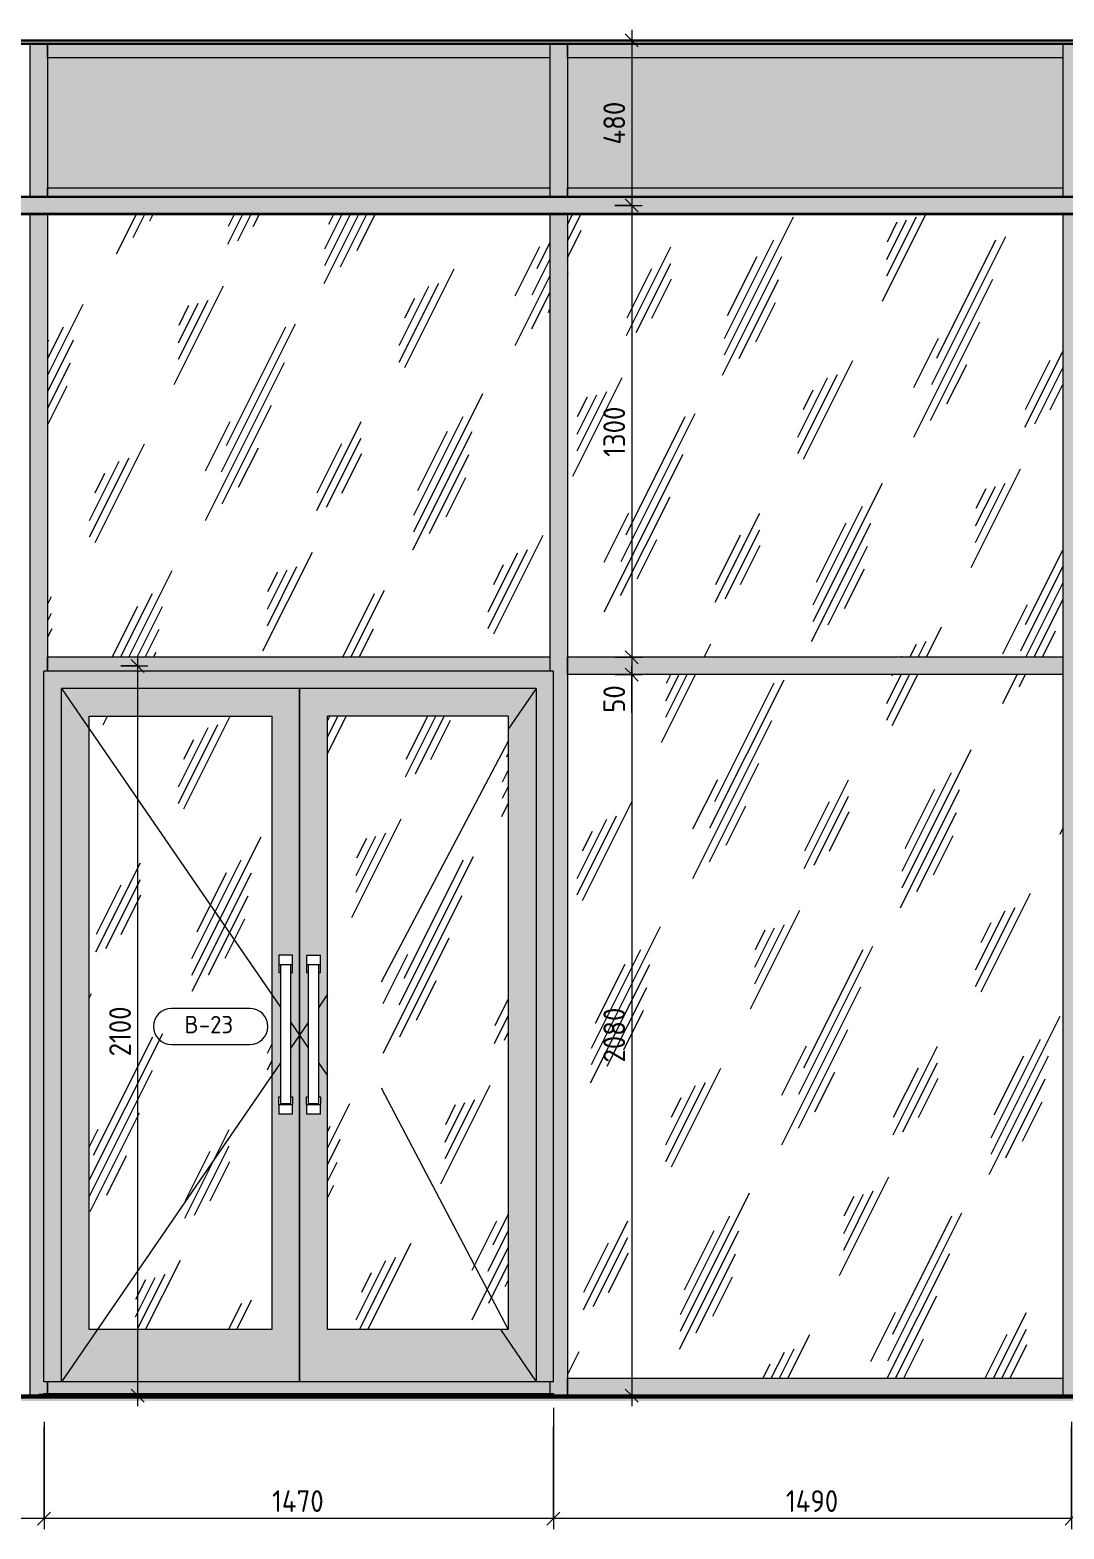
# Model space of a CAD drawing. Header units: millimetres. Extents: x 95863 to 181387, y -1987 to 13800.
# Drawn here: x 137369 to 140343, y 3816 to 8130 of the extents above; entities that cross this region are included whole.
import ezdxf

# ---------------------------------------------------------------- set-up
doc = ezdxf.new("R2010")
doc.units = ezdxf.units.MM
for name, color, linetype, lineweight in [('A-ANNO-DIMS', 7, 'Continuous', 9), ('A-ANNO-DIMS-25', 7, 'Continuous', 9), ('A-DETL', 7, 'Continuous', 9), ('A-DOOR', 7, 'Continuous', 9), ('A-DOOR-IDEN', 7, 'Continuous', 9), ('A-FLOR', 7, 'Continuous', 9), ('A-GLAZ-CURT', 7, 'Continuous', 9), ('A-GLAZ-CWMG', 7, 'Continuous', 9), ('I-WALL', 7, 'Continuous', 9), ('Ограждение', 7, 'Continuous', 9), ('Поручни', 7, 'Continuous', 9)]:
    doc.layers.add(name, color=color, linetype=linetype, lineweight=lineweight)
for name, color, linetype, lineweight, true_color in [('A-CLNG-1', 7, 'Continuous', 9, 0x787878), ('A-CLNG-FNSH-1', 7, 'Continuous', 30, 0x3c3c3c), ('A-DOOR-GLAZ', 7, 'Continuous', 9, 0x8080ff), ('A-FLOR-1', 7, 'Continuous', 9, 0x787878), ('A-FLOR-FNSH-1', 7, 'Continuous', 30, 0x3c3c3c)]:
    doc.layers.add(name, color=color, linetype=linetype, lineweight=lineweight, true_color=true_color)
doc.styles.add('GOST Common', font='GOST_Common.ttf', dxfattribs={"height": 50})
doc.styles.add('ISOCPEUR_1', font='isocpeur.ttf', dxfattribs={"width": 0.9, "height": 62.5})
doc.dimstyles.new('ISO-2_5_0_9К_БОЛЬШОЙ_1', dxfattribs={"dimscale": 304.8, "dimtxt": 62.248823, "dimasz": 0.123031, "dimexe": 0.098425, "dimexo": 0.246063, "dimgap": 0, "dimtad": 1, "dimdec": 0, "dimrnd": 10, "dimzin": 0, "dimdsep": 46, "dimtxsty": 'ISOCPEUR_1', "dimblk1": 'OBLIQUE', "dimblk2": 'OBLIQUE', "dimsah": 1, "dimcen": 0.09, "dimdle": 0.098425, "dimazin": 0, "dimtfac": 1, "dimtdec": 4, "dimtix": 1, "dimtmove": 0, "dimatfit": 3, "dimfxl": 1, "dimtvp": 1, "dimtolj": 1, "dimtzin": 0, "dimarcsym": 2})
doc.dimstyles.new('ISO-2_5_0_9К_БОЛЬШОЙ_2', dxfattribs={"dimscale": 304.8, "dimtxt": 62.248823, "dimasz": 0.123031, "dimexe": 0.098425, "dimexo": 0.246063, "dimgap": 0, "dimtad": 1, "dimdec": 0, "dimrnd": 10, "dimzin": 0, "dimdsep": 46, "dimtxsty": 'ISOCPEUR_1', "dimblk1": 'OBLIQUE', "dimblk2": 'OBLIQUE', "dimsah": 1, "dimcen": 0.09, "dimdle": 0.098425, "dimazin": 0, "dimtfac": 1, "dimtdec": 4, "dimtix": 1, "dimtmove": 1, "dimatfit": 3, "dimfxl": 1, "dimtvp": 1, "dimtolj": 1, "dimtzin": 0, "dimarcsym": 2})
pattern_1 = [(63.435, (63.5, 31.75), (-255.5833, 766.7475), [317.5, -190.5, 317.5, -190.5, -403.903]), (63.435, (63.5, 31.75), (-255.5833, 766.7475), [-1016, 127, -276.903]), (63.435, (47.6, 47.6), (-255.5833, 766.7475), [254, -317.5, 190.5, -190.5, -467.403]), (63.435, (47.6, 47.6), (-255.5833, 766.7475), [-952.5, 222.25, -245.153]), (63.435, (47.6, 95.25), (-255.5833, 766.7475), [190.5, -381, 127, -190.5, -530.903]), (63.435, (47.6, 95.25), (-255.5833, 766.7475), [-889, 285.75, -245.153]), (63.435, (95.25, 47.6), (-255.5833, 766.7475), [190.5, -381, 158.75, -6404.653]), (63.435, (142.9, 95.25), (-255.5833, 766.7475), [95.25, -476.25, 63.5, -6499.903]), (63.435, (63.5, 174.6), (-255.5833, 766.7475), [63.5, -476.25, 63.5, -254, -562.653]), (63.435, (63.5, 174.6), (-255.5833, 766.7475), [-857.25, 158.75, -403.903]), (63.435, (349.25, 127), (-255.5833, 766.7475), [317.5, -476.25, 381, -251.503]), (63.435, (349.25, 79.4), (-255.5833, 766.7475), [444.5, -317.5, 476.25, -188.003]), (63.435, (381, 95.25), (-255.5833, 766.7475), [508, -254, 381, -276.903]), (63.435, (428.6, 142.9), (-255.5833, 766.7475), [317.5, -444.5, 254, -403.903]), (63.435, (381, 238.1), (-255.5833, 766.7475), [158.75, -635, 190.5, -435.653]), (63.435, (476.25, 190.5), (-255.5833, 766.7475), [127, -635, 127, -530.903])]

# ---------------------------------------------------------------- blocks, each defined once
blk = doc.blocks.new('Прямоугольный импост - Импост структурный с накладкой - 160мм Темный-32428731-Развертка 2_56-1')
at = {"layer": 'A-GLAZ-CWMG'}
blk.add_hatch(color=256, dxfattribs=at).paths.add_polyline_path([(112545.5, 8050), (112545.5, 8090), (111100.5, 8090), (111100.5, 8050), (112253.9, 8050)])
for p, q in [((111100.5, 8050), (111100.5, 8090)), ((112545.5, 8090), (112545.5, 8050)), ((112545.5, 8050), (111100.5, 8050))]:
    blk.add_line(p, q, dxfattribs=at)
blk = doc.blocks.new('Прямоугольный импост - Импост структурный с накладкой - 160мм Темный-32356295-Развертка 2_56-1')
at = {"layer": 'A-GLAZ-CWMG'}
blk.add_hatch(color=256, dxfattribs=at).paths.add_polyline_path([(111071, 4200), (111075.9, 4200), (111075.9, 4202), (111090.5, 4202), (111090.5, 4206.3), (111100.5, 4206.3), (111100.5, 4240), (111090.5, 4240), (111090.5, 6285), (111100.5, 6285), (111100.5, 6300), (111050.5, 6300), (111050.5, 4200)])
for p, q in [((111100.5, 6300), (111100.5, 6285)), ((111100.5, 4240), (111100.5, 4206.3))]:
    blk.add_line(p, q, dxfattribs=at)
blk = doc.blocks.new('Прямоугольный импост - Импост структурный с накладкой - 160мм Темный-32428849-Развертка 2_56-1')
at = {"layer": 'A-GLAZ-CWMG'}
blk.add_hatch(color=256, dxfattribs=at).paths.add_polyline_path([(114020.5, 8050), (114020.5, 8090), (112595.5, 8090), (112595.5, 8050), (113947, 8050)])
for p, q in [((112595.5, 8050), (112595.5, 8090)), ((114020.5, 8090), (114020.5, 8050)), ((114020.5, 8050), (112595.5, 8050))]:
    blk.add_line(p, q, dxfattribs=at)
blk = doc.blocks.new('Системная панель - Стекло - 40мм-32428865-Развертка 2_56-1')
at = {"layer": 'A-GLAZ-CURT'}
h = blk.add_hatch(dxfattribs=at)
h.set_pattern_fill('FP_18', color=256, style=0, pattern_type=2)
h.set_pattern_definition(pattern_1)
h.paths.add_polyline_path([(112253.9, 6325), (112545.5, 6325), (112545.5, 7600), (111100.5, 7600), (111100.5, 6325)])
blk = doc.blocks.new('Прямоугольный импост - Импост структурный с накладкой - 160мм Темный-32428318-Развертка 2_56-1')
at = {"layer": 'A-GLAZ-CWMG'}
blk.add_hatch(color=256, dxfattribs=at).paths.add_polyline_path([(111060, 6300), (111100.5, 6300), (111100.5, 7600), (111050.5, 7600), (111050.5, 6300)])
blk.add_line((111100.5, 7600), (111100.5, 6300), dxfattribs=at)
blk = doc.blocks.new('Прямоугольный импост - Импост структурный с накладкой - 160мм Темный-32428733-Развертка 2_56-1')
at = {"layer": 'A-GLAZ-CWMG'}
blk.add_hatch(color=256, dxfattribs=at).paths.add_polyline_path([(111220.5, 6285), (112545.5, 6285), (112545.5, 6325), (111100.5, 6325), (111100.5, 6285), (111141, 6285)])
for p, q in [((111100.5, 6285), (111100.5, 6325)), ((112545.5, 6325), (111100.5, 6325)), ((112545.5, 6325), (112545.5, 6285))]:
    blk.add_line(p, q, dxfattribs=at)
blk = doc.blocks.new('Дверь_Витражная_остекление_ - ВВ-23-32429828-Развертка 2_56-1')
at = {"layer": 'A-DOOR'}
blk.add_hatch(color=256, dxfattribs=at).paths.add_polyline_path([(111140.5, 4240), (111140.5, 6235), (112505.5, 6235), (112505.5, 4240), (112555.5, 4240), (112555.5, 6285), (111090.5, 6285), (111090.5, 4240), (111100.5, 4240)])
h = blk.add_hatch(color=256, dxfattribs=at)
h.paths.add_polyline_path([(111141, 4240), (111825.5, 4240), (111825.5, 6235), (111140.5, 6235), (111140.5, 4240)])
h.paths.add_polyline_path([(111220.5, 4390), (111220.5, 6155), (111745.5, 6155), (111745.5, 4390), (111576.7, 4390)])
h.paths.add_polyline_path([(111805.5, 5010), (111765.5, 5010), (111765.5, 5060), (111770.5, 5060), (111770.5, 5417.5), (111765.5, 5417.5), (111765.5, 5467.5), (111805.5, 5467.5), (111805.5, 5417.5), (111800.5, 5417.5), (111800.5, 5060), (111805.5, 5060), (111805.5, 5025)])
h = blk.add_hatch(color=256, dxfattribs=at)
h.paths.add_polyline_path([(111825.5, 4240), (112505.5, 4240), (112505.5, 6235), (111825.5, 6235), (111825.5, 4674.4)])
h.paths.add_polyline_path([(112253.9, 4390), (111905.5, 4390), (111905.5, 6155), (112425.5, 6155), (112425.5, 4390)])
h.paths.add_polyline_path([(111848.2, 5010), (111845.5, 5010), (111845.5, 5060), (111850.5, 5060), (111850.5, 5417.5), (111845.5, 5417.5), (111845.5, 5467.5), (111885.5, 5467.5), (111885.5, 5417.5), (111880.5, 5417.5), (111880.5, 5060), (111885.5, 5060), (111885.5, 5010), (111851.4, 5010)])
h = blk.add_hatch(dxfattribs=at)
h.set_pattern_fill('FP_18', color=256, style=0, pattern_type=2)
h.set_pattern_definition(pattern_1)
h.paths.add_polyline_path([(111576.7, 4390), (111745.5, 4390), (111745.5, 6155), (111220.5, 6155), (111220.5, 4390)])
h = blk.add_hatch(dxfattribs=at)
h.set_pattern_fill('FP_18', color=256, style=0, pattern_type=2)
h.set_pattern_definition(pattern_1)
h.paths.add_polyline_path([(112253.9, 4390), (112425.5, 4390), (112425.5, 6155), (111905.5, 6155), (111905.5, 4390)])
for p, q in [((111090.5, 4240), (111090.5, 6285)), ((112555.5, 6285), (111090.5, 6285)), ((112555.5, 4240), (112555.5, 6285)), ((111140.5, 4240), (111140.5, 6235)), ((111825.5, 6235), (111140.5, 6235)), ((111140.5, 6235), (111770.5, 5317.6)), ((112505.5, 6235), (111825.5, 6235)), ((111825.5, 4240), (111825.5, 6235)), ((111825.5, 6235), (111825.5, 4240)), ((112505.5, 6235), (112425.5, 6117.6)), ((112505.5, 6235), (112505.5, 4240)), ((111220.5, 4390), (111220.5, 6155)), ((111220.5, 6155), (111745.5, 6155)), ((111745.5, 6155), (111745.5, 4390)), ((111765.5, 5467.5), (111765.5, 5440)), ((111805.5, 5467.5), (111765.5, 5467.5)), ((111805.5, 5440), (111765.5, 5440)), ((111765.5, 5440), (111765.5, 5417.5)), ((111770.5, 5440), (111770.5, 5040)), ((111800.5, 5040), (111800.5, 5440)), ((111805.5, 5440), (111805.5, 5467.5)), ((111805.5, 5417.5), (111805.5, 5440)), ((111845.5, 5467.5), (111845.5, 5440)), ((111845.5, 5467.5), (111885.5, 5467.5)), ((111885.5, 5440), (111845.5, 5440)), ((111845.5, 5440), (111845.5, 5417.5)), ((111850.5, 5440), (111850.5, 5040)), ((111880.5, 5040), (111880.5, 5440)), ((111885.5, 5440), (111885.5, 5467.5)), ((111885.5, 5417.5), (111885.5, 5440)), ((111765.5, 5417.5), (111770.5, 5417.5)), ((111800.5, 5417.5), (111805.5, 5417.5)), ((111845.5, 5417.5), (111850.5, 5417.5)), ((111880.5, 5417.5), (111885.5, 5417.5)), ((111905.5, 5354.9), (111880.5, 5318.2)), ((111800.5, 5273.9), (111825.5, 5237.5)), ((111850.5, 5274.2), (111825.5, 5237.5)), ((111825.5, 5237.5), (111800.5, 5201.1)), ((111825.5, 5237.5), (111850.5, 5200.8)), ((111770.5, 5157.4), (111140.5, 4240)), ((111880.5, 5156.8), (111905.5, 5120.1)), ((111765.5, 5037.5), (111765.5, 5060)), ((111765.5, 5060), (111770.5, 5060)), ((111800.5, 5060), (111805.5, 5060)), ((111805.5, 5060), (111805.5, 5037.5)), ((111845.5, 5037.5), (111845.5, 5060)), ((111845.5, 5060), (111850.5, 5060)), ((111880.5, 5060), (111885.5, 5060)), ((111885.5, 5060), (111885.5, 5037.5)), ((111765.5, 5037.5), (111765.5, 5010)), ((111765.5, 5037.5), (111805.5, 5037.5)), ((111805.5, 5010), (111765.5, 5010)), ((111800.5, 5040), (111770.5, 5040)), ((111805.5, 5010), (111805.5, 5037.5)), ((111845.5, 5037.5), (111845.5, 5010)), ((111845.5, 5037.5), (111885.5, 5037.5)), ((111885.5, 5010), (111845.5, 5010)), ((111880.5, 5040), (111850.5, 5040)), ((111885.5, 5010), (111885.5, 5037.5)), ((111745.5, 4390), (111220.5, 4390)), ((112403.2, 4390), (112505.5, 4240)), ((111140.5, 4240), (111090.5, 4240)), ((111825.5, 4240), (111140.5, 4240)), ((112505.5, 4240), (111825.5, 4240)), ((112555.5, 4240), (112505.5, 4240))]:
    blk.add_line(p, q, dxfattribs=at)
at = {"layer": 'A-DOOR-GLAZ'}
for p, q in [((112425.5, 6155), (111905.5, 6155)), ((111905.5, 4390), (111905.5, 6155)), ((112425.5, 6155), (112425.5, 4390)), ((112425.5, 4390), (111905.5, 4390))]:
    blk.add_line(p, q, dxfattribs=at)
blk = doc.blocks.new('Системная панель - Сэндвич - 40мм-32428837-Развертка 2_56-1')
at = {"layer": 'A-GLAZ-CURT'}
blk.add_hatch(color=256, dxfattribs=at).paths.add_polyline_path([(111100.5, 7675), (112545.5, 7675), (112545.5, 8050), (111100.5, 8050), (111100.5, 7733.3)])
blk = doc.blocks.new('Прямоугольный импост - Импост структурный с накладкой - 160мм Темный-32428323-Развертка 2_56-1')
at = {"layer": 'A-GLAZ-CWMG'}
blk.add_hatch(color=256, dxfattribs=at).paths.add_polyline_path([(111053.6, 7650), (111100.5, 7650), (111100.5, 8090), (111050.5, 8090), (111050.5, 7650)])
blk.add_line((111100.5, 8090), (111100.5, 7650), dxfattribs=at)
blk = doc.blocks.new('Прямоугольный импост - Импост структурный с накладкой - 160мм Темный-V5-Развертка 2_56-1')
at = {"layer": 'A-GLAZ-CWMG'}
blk.add_hatch(color=256, dxfattribs=at).paths.add_polyline_path([(111830.7, 7650), (112545.5, 7650), (112545.5, 7675), (111100.5, 7675), (111100.5, 7650), (111746, 7650)])
for p, q in [((111100.5, 7650), (111100.5, 7675)), ((112545.5, 7675), (111100.5, 7675)), ((112545.5, 7675), (112545.5, 7650))]:
    blk.add_line(p, q, dxfattribs=at)
blk = doc.blocks.new('Прямоугольный импост - Импост структурный с накладкой - 160мм Темный-32428730-Развертка 2_56-1')
at = {"layer": 'A-GLAZ-CWMG'}
blk.add_hatch(color=256, dxfattribs=at).paths.add_polyline_path([(111825.5, 4206.3), (112545.5, 4206.3), (112545.5, 4240), (111100.5, 4240), (111100.5, 4206.3), (111807.5, 4206.3)])
for p, q in [((111100.5, 4206.3), (111100.5, 4240)), ((112545.5, 4240), (112545.5, 4206.3))]:
    blk.add_line(p, q, dxfattribs=at)
blk = doc.blocks.new('Системная панель - Стекло - 40мм-32428872-Развертка 2_56-1')
at = {"layer": 'A-GLAZ-CURT'}
h = blk.add_hatch(dxfattribs=at)
h.set_pattern_fill('FP_18', color=256, style=0, pattern_type=2)
h.set_pattern_definition(pattern_1)
h.paths.add_polyline_path([(112595.5, 4250), (114020.5, 4250), (114020.5, 6275), (112595.5, 6275), (112595.5, 6142.7)])
blk = doc.blocks.new('Системная панель - Стекло - 40мм-32428866-Развертка 2_56-1')
at = {"layer": 'A-GLAZ-CURT'}
h = blk.add_hatch(dxfattribs=at)
h.set_pattern_fill('FP_18', color=256, style=0, pattern_type=2)
h.set_pattern_definition(pattern_1)
h.paths.add_polyline_path([(113608.4, 6325), (114020.5, 6325), (114020.5, 7600), (112595.5, 7600), (112595.5, 6325)])
blk = doc.blocks.new('Системная панель - Сэндвич - 40мм-32428860-Развертка 2_56-1')
at = {"layer": 'A-GLAZ-CURT'}
blk.add_hatch(color=256, dxfattribs=at).paths.add_polyline_path([(113354.4, 7675), (114020.5, 7675), (114020.5, 8050), (112595.5, 8050), (112595.5, 7675), (113269.8, 7675)])
blk = doc.blocks.new('Прямоугольный импост - Импост структурный с накладкой - 160мм Темный-32428210-Развертка 2_56-1')
at = {"layer": 'A-GLAZ-CWMG'}
blk.add_hatch(color=256, dxfattribs=at).paths.add_polyline_path([(114030.5, 7650), (114070.5, 7650), (114070.5, 8090), (114020.5, 8090), (114020.5, 7650)])
for p, q in [((114020.5, 8090), (114020.5, 7650)), ((114070.5, 8090), (114070.5, 7650))]:
    blk.add_line(p, q, dxfattribs=at)
blk = doc.blocks.new('Прямоугольный импост - Импост структурный с накладкой - 160мм Темный-32428852-Развертка 2_56-1')
at = {"layer": 'A-GLAZ-CWMG'}
blk.add_hatch(color=256, dxfattribs=at).paths.add_polyline_path([(114020.5, 6275), (114020.5, 6325), (112595.5, 6325), (112595.5, 6275), (113608.4, 6275)])
for p, q in [((112595.5, 6275), (112595.5, 6325)), ((114020.5, 6325), (112595.5, 6325)), ((114020.5, 6325), (114020.5, 6275)), ((114020.5, 6275), (112595.5, 6275))]:
    blk.add_line(p, q, dxfattribs=at)
blk = doc.blocks.new('Прямоугольный импост - Импост структурный с накладкой - 160мм Темный-32428869-Развертка 2_56-1')
at = {"layer": 'A-GLAZ-CWMG'}
blk.add_hatch(color=256, dxfattribs=at).paths.add_polyline_path([(112595.5, 4200), (114020.5, 4200), (114020.5, 4250), (112595.5, 4250), (112595.5, 4240)])
for p, q in [((112595.5, 4200), (112595.5, 4250)), ((112595.5, 4250), (114020.5, 4250)), ((114020.5, 4250), (114020.5, 4200))]:
    blk.add_line(p, q, dxfattribs=at)
blk = doc.blocks.new('Прямоугольный импост - Импост структурный с накладкой - 160мм Темный-V7-Развертка 2_56-1')
at = {"layer": 'A-GLAZ-CWMG'}
blk.add_hatch(color=256, dxfattribs=at).paths.add_polyline_path([(112595.5, 7650), (114020.5, 7650), (114020.5, 7675), (112595.5, 7675), (112595.5, 7665)])
for p, q in [((112595.5, 7650), (112595.5, 7675)), ((114020.5, 7675), (112595.5, 7675)), ((114020.5, 7675), (114020.5, 7650))]:
    blk.add_line(p, q, dxfattribs=at)
blk = doc.blocks.new('Прямоугольный импост - Импост структурный с накладкой - 160мм Темный-32428870-Развертка 2_56-1')
at = {"layer": 'A-GLAZ-CWMG'}
blk.add_hatch(color=256, dxfattribs=at).paths.add_polyline_path([(114030.5, 6300), (114070.5, 6300), (114070.5, 7600), (114020.5, 7600), (114020.5, 6300)])
for p, q in [((114020.5, 7600), (114020.5, 6300)), ((114070.5, 7600), (114070.5, 6300))]:
    blk.add_line(p, q, dxfattribs=at)
blk = doc.blocks.new('Прямоугольный импост - Импост структурный с накладкой - 160мм Темный-32356291-Развертка 2_56-1')
at = {"layer": 'A-GLAZ-CWMG'}
blk.add_hatch(color=256, dxfattribs=at).paths.add_polyline_path([(112585.5, 4200), (112595.5, 4200), (112595.5, 6300), (112545.5, 6300), (112545.5, 6285), (112555.5, 6285), (112555.5, 4240), (112545.5, 4240), (112545.5, 4206.3), (112555.5, 4206.3), (112555.5, 4200)])
for p, q in [((112545.5, 6300), (112545.5, 6285)), ((112595.5, 6300), (112595.5, 4200)), ((112545.5, 4240), (112545.5, 4206.3))]:
    blk.add_line(p, q, dxfattribs=at)
blk = doc.blocks.new('Прямоугольный импост - Импост структурный с накладкой - 160мм Темный-32428864-Развертка 2_56-1')
at = {"layer": 'A-GLAZ-CWMG'}
blk.add_hatch(color=256, dxfattribs=at).paths.add_polyline_path([(112545.5, 6300), (112595.5, 6300), (112595.5, 7600), (112545.5, 7600), (112545.5, 6315)])
for p, q in [((112545.5, 7600), (112545.5, 6300)), ((112595.5, 7600), (112595.5, 6300))]:
    blk.add_line(p, q, dxfattribs=at)
blk = doc.blocks.new('Прямоугольный импост - Импост структурный с накладкой - 160мм Темный-30755836-Развертка 2_56-1')
at = {"layer": 'A-GLAZ-CWMG'}
blk.add_hatch(color=256, dxfattribs=at).paths.add_polyline_path([(114020.5, 4200), (114070.5, 4200), (114070.5, 6300), (114020.5, 6300), (114020.5, 4240)])
for p, q in [((114020.5, 6300), (114020.5, 4200)), ((114070.5, 6300), (114070.5, 4200))]:
    blk.add_line(p, q, dxfattribs=at)
blk = doc.blocks.new('Ограждение - Ограждение-32875993-Развертка 2_56-1')
at = {"layer": 'Ограждение'}
blk.add_hatch(color=256, dxfattribs=at).paths.add_polyline_path([(112440.7, 4200), (112440.7, 4202), (112533.1, 4202), (112533.1, 4200), (112555.5, 4200), (112555.5, 4206.3), (111090.5, 4206.3), (111090.5, 4202), (111165.2, 4202), (111165.2, 4200), (111394.1, 4200), (111394.1, 4202), (112256.9, 4202), (112256.9, 4200), (112425.5, 4200)])
at = {"layer": 'Поручни'}
for p, q in [((111090.5, 4202), (111090.5, 4206.3)), ((111090.5, 4206.3), (112555.5, 4206.3)), ((112555.5, 4206.3), (112555.5, 4200))]:
    blk.add_line(p, q, dxfattribs=at)
blk = doc.blocks.new('DIMBLOCK12-Развертка 2_56-1')
at = {"layer": 'A-ANNO-DIMS-25'}
for p, q in [((138874.4, 4165), (138874.4, 3816.2)), ((138874.4, 3846.2), (138874.4, 4110)), ((140364.4, 4125), (140364.4, 3816.2)), ((140364.4, 3846.2), (140364.4, 4110)), ((140364.4, 3846.2), (138874.4, 3846.2))]:
    blk.add_line(p, q, dxfattribs=at)
at = {"layer": 'A-ANNO-DIMS-25', "lineweight": 20}
for p, q in [((138874.4, 3846.2), (138855.6, 3827.4)), ((138874.4, 3846.2), (138893.1, 3864.9)), ((140364.4, 3846.2), (140345.6, 3827.4)), ((140364.4, 3846.2), (140383.1, 3864.9))]:
    blk.add_line(p, q, dxfattribs=at)
at = {"layer": 'A-ANNO-DIMS-25', "color": 0, "insert": (139542.8, 3927.8), "char_height": 62.5, "width": 183.873, "attachment_point": 1, "line_spacing_factor": 1.149209, "style": 'ISOCPEUR_1'}
blk.add_mtext('1490', dxfattribs=at)
blk = doc.blocks.new('_Oblique')
at = {"color": 0, "linetype": 'ByBlock', "lineweight": -2}
blk.add_line((-0.5, -0.5), (0.5, 0.5), dxfattribs=at)
blk = doc.blocks.new('DIMBLOCK13-Развертка 2_56-1')
at = {"layer": 'A-ANNO-DIMS-25'}
for p, q in [((138874.4, 4165), (138874.4, 3816.2)), ((137409.4, 4125), (137409.4, 3816.2)), ((137409.4, 3846.2), (137409.4, 4110)), ((138874.4, 3846.2), (138874.4, 4110)), ((138874.4, 3846.2), (137409.4, 3846.2))]:
    blk.add_line(p, q, dxfattribs=at)
at = {"layer": 'A-ANNO-DIMS-25', "lineweight": 20}
for p, q in [((137409.4, 3846.2), (137390.6, 3827.4)), ((137409.4, 3846.2), (137428.1, 3864.9)), ((138874.4, 3846.2), (138855.6, 3827.4)), ((138874.4, 3846.2), (138893.1, 3864.9))]:
    blk.add_line(p, q, dxfattribs=at)
at = {"layer": 'A-ANNO-DIMS-25', "color": 0, "insert": (138065.3, 3927.8), "char_height": 62.5, "width": 183.873, "attachment_point": 1, "line_spacing_factor": 1.149209, "style": 'ISOCPEUR_1'}
blk.add_mtext('1470', dxfattribs=at)
blk = doc.blocks.new('DIMBLOCK14-Развертка 2_56-1')
at = {"layer": 'A-ANNO-DIMS-25'}
for p, q in [((134638.9, 4125), (134638.9, 3816.2)), ((134638.9, 3846.2), (134638.9, 4110)), ((137409.4, 4125), (137409.4, 3816.2)), ((137409.4, 3846.2), (137409.4, 4110)), ((137409.4, 3846.2), (134638.9, 3846.2))]:
    blk.add_line(p, q, dxfattribs=at)
at = {"layer": 'A-ANNO-DIMS-25', "lineweight": 20}
for p, q in [((134638.9, 3846.2), (134620.1, 3827.4)), ((134638.9, 3846.2), (134657.6, 3864.9)), ((137409.4, 3846.2), (137390.6, 3827.4)), ((137409.4, 3846.2), (137428.1, 3864.9))]:
    blk.add_line(p, q, dxfattribs=at)
at = {"layer": 'A-ANNO-DIMS-25', "color": 0, "insert": (135945.1, 3927.8), "char_height": 62.5, "width": 189.619, "attachment_point": 1, "line_spacing_factor": 1.149209, "style": 'ISOCPEUR_1'}
blk.add_mtext('2770', dxfattribs=at)
blk = doc.blocks.new('М_двери - Типоразмер_рамка-25223575-Развертка 2_56-1')
at = {"layer": 'A-DOOR-IDEN'}
for p, q in [((119818.6, 5284), (119593.8, 5284)), ((119593.8, 5180), (119818.6, 5180))]:
    blk.add_line(p, q, dxfattribs=at)
for centre, start, end in [((119593.8, 5232), 90, 270), ((119818.6, 5232), 270, 90)]:
    blk.add_arc(centre, 52, start, end, dxfattribs=at)
blk = doc.blocks.new('DIMBLOCK30-Развертка 2_56-1')
at = {"layer": 'A-ANNO-DIMS-25'}
for p, q in [((137629.9, 6300), (137708.4, 6300)), ((137678.4, 6300), (137629.9, 6300)), ((137678.4, 6330), (137678.4, 4170)), ((137629.9, 4200), (137708.4, 4200)), ((137678.4, 4200), (137629.9, 4200))]:
    blk.add_line(p, q, dxfattribs=at)
at = {"layer": 'A-ANNO-DIMS-25', "lineweight": 20}
for p, q in [((137678.4, 6300), (137659.7, 6318.7)), ((137678.4, 6300), (137697.2, 6281.2)), ((137678.4, 4200), (137659.7, 4218.7)), ((137678.4, 4200), (137697.2, 4181.2))]:
    blk.add_line(p, q, dxfattribs=at)
at = {"layer": 'A-ANNO-DIMS-25', "color": 0, "insert": (137596.8, 5176.4), "char_height": 62.5, "width": 176.691, "attachment_point": 1, "rotation": 90, "line_spacing_factor": 1.149209, "style": 'ISOCPEUR_1'}
blk.add_mtext('2100', dxfattribs=at)
blk = doc.blocks.new('DIMBLOCK31-Развертка 2_56-1')
at = {"layer": 'A-ANNO-DIMS-25', "lineweight": 20}
for p, q in [((139099.6, 8100), (139080.9, 8118.7)), ((139099.6, 8100), (139118.4, 8081.2)), ((139099.6, 7625), (139080.9, 7643.7)), ((139099.6, 7625), (139118.4, 7606.2))]:
    blk.add_line(p, q, dxfattribs=at)
at = {"layer": 'A-ANNO-DIMS-25'}
for p, q in [((139099.6, 8130), (139099.6, 7625)), ((139051.2, 8100), (139129.6, 8100)), ((139099.6, 8100), (139051.2, 8100)), ((139051.2, 7625), (139129.6, 7625)), ((139099.6, 7625), (139051.2, 7625))]:
    blk.add_line(p, q, dxfattribs=at)
at = {"layer": 'A-ANNO-DIMS-25', "color": 0, "insert": (139018, 7800.3), "char_height": 62.5, "width": 149.397, "attachment_point": 1, "rotation": 90, "line_spacing_factor": 1.149209, "style": 'ISOCPEUR_1'}
blk.add_mtext('480', dxfattribs=at)
blk = doc.blocks.new('DIMBLOCK32-Развертка 2_56-1')
at = {"layer": 'A-ANNO-DIMS-25', "lineweight": 20}
for p, q in [((139099.6, 7625), (139080.9, 7643.7)), ((139099.6, 7625), (139118.4, 7606.2)), ((139099.6, 6325), (139080.9, 6343.7)), ((139099.6, 6325), (139118.4, 6306.2))]:
    blk.add_line(p, q, dxfattribs=at)
at = {"layer": 'A-ANNO-DIMS-25'}
for p, q in [((139051.2, 7625), (139129.6, 7625)), ((139099.6, 7625), (139051.2, 7625)), ((139099.6, 7625), (139099.6, 6325)), ((139051.2, 6325), (139129.6, 6325)), ((139099.6, 6325), (139051.2, 6325))]:
    blk.add_line(p, q, dxfattribs=at)
at = {"layer": 'A-ANNO-DIMS-25', "color": 0, "insert": (139018, 6901.4), "char_height": 62.5, "width": 176.691, "attachment_point": 1, "rotation": 90, "line_spacing_factor": 1.149209, "style": 'ISOCPEUR_1'}
blk.add_mtext('1300', dxfattribs=at)
blk = doc.blocks.new('DIMBLOCK33-Развертка 2_56-1')
at = {"layer": 'A-ANNO-DIMS-25', "lineweight": 20}
for p, q in [((139099.6, 6325), (139080.9, 6343.7)), ((139099.6, 6325), (139118.4, 6306.2)), ((139099.6, 6275), (139080.9, 6293.8)), ((139099.6, 6275), (139118.4, 6256.2))]:
    blk.add_line(p, q, dxfattribs=at)
at = {"layer": 'A-ANNO-DIMS-25'}
for p, q in [((139051.2, 6325), (139129.6, 6325)), ((139099.6, 6325), (139051.2, 6325)), ((139099.6, 6325), (139099.6, 6275)), ((139099.6, 6269), (139099.6, 6300)), ((139051.2, 6275), (139129.6, 6275)), ((139099.6, 6275), (139051.2, 6275)), ((139099.6, 6164.9), (139099.6, 6269))]:
    blk.add_line(p, q, dxfattribs=at)
at = {"layer": 'A-ANNO-DIMS-25', "color": 0, "insert": (139018, 6164.9), "char_height": 62.5, "width": 94.81, "attachment_point": 1, "rotation": 90, "line_spacing_factor": 1.149209, "style": 'ISOCPEUR_1'}
blk.add_mtext('50', dxfattribs=at)
blk = doc.blocks.new('DIMBLOCK34-Развертка 2_56-1')
at = {"layer": 'A-ANNO-DIMS-25'}
for p, q in [((139051.2, 6275), (139129.6, 6275)), ((139099.6, 6275), (139051.2, 6275)), ((139099.6, 6275), (139099.6, 4170)), ((139051.2, 4200), (139129.6, 4200)), ((139099.6, 4200), (139051.2, 4200))]:
    blk.add_line(p, q, dxfattribs=at)
at = {"layer": 'A-ANNO-DIMS-25', "lineweight": 20}
for p, q in [((139099.6, 6275), (139080.9, 6293.8)), ((139099.6, 6275), (139118.4, 6256.2)), ((139099.6, 4200), (139080.9, 4218.7)), ((139099.6, 4200), (139118.4, 4181.2))]:
    blk.add_line(p, q, dxfattribs=at)
at = {"layer": 'A-ANNO-DIMS-25', "color": 0, "insert": (139018, 5158.5), "char_height": 62.5, "width": 189.619, "attachment_point": 1, "rotation": 90, "line_spacing_factor": 1.149209, "style": 'ISOCPEUR_1'}
blk.add_mtext('2080', dxfattribs=at)

msp = doc.modelspace()

# ---------------------------------------------------------------- hatches: boundary and pattern name
at = {"layer": 'A-CLNG-1'}
for points in [[(146360.8259, 8090), (146678.8804, 8090), (146678.8804, 8100), (125038.8804, 8100), (125038.8804, 8090), (146022.2171, 8090)], [(141878.3804, 7600), (146677.8804, 7600), (146677.8804, 7650), (125039.8804, 7650), (125039.8804, 7600), (141281.6939, 7600)]]:
    msp.add_hatch(color=256, dxfattribs=at).paths.add_polyline_path(points)
at = {"layer": 'A-FLOR'}
for points in [[(138111.33, 4200), (138144.3804, 4200), (138144.3804, 4202), (137907.0244, 4202), (137907.0244, 4200), (138070.5532, 4200)], [(138177.4269, 4200), (138381.7364, 4200), (138381.7364, 4202), (138144.3804, 4202), (138144.3804, 4200), (138165.7137, 4200)]]:
    msp.add_hatch(color=256, dxfattribs=at).paths.add_polyline_path(points)
at = {"layer": 'A-FLOR-1'}
msp.add_hatch(color=256, dxfattribs=at).paths.add_polyline_path([(131868.3804, 4184.9793), (146699.4347, 4184.9793), (146699.4347, 4195), (125028.4713, 4195), (125028.4713, 4184.9793), (131848.8804, 4184.9793)])
h = msp.add_hatch(color=256, dxfattribs=at)
h.paths.add_polyline_path([(138575.7559, 4200), (138575.7559, 4202), (138381.7364, 4202), (138381.7364, 4200), (138572.8234, 4200)])
h.paths.add_polyline_path([(137409.3804, 4200), (137484.0909, 4200), (137484.0909, 4202), (137394.7509, 4202), (137394.7509, 4200)])
h.paths.add_polyline_path([(138759.6241, 4200), (138851.9907, 4200), (138851.9907, 4202), (138759.6241, 4202)])
h.paths.add_polyline_path([(137713.0049, 4200), (137907.0244, 4200), (137907.0244, 4202), (137713.0049, 4202)])

# ---------------------------------------------------------------- linework, layer by layer
at = {"layer": 'A-CLNG-FNSH-1'}
for p, q in [((146678.8804, 8100), (125038.8804, 8100)), ((125038.8804, 8090), (146678.8804, 8090)), ((146677.8804, 7650), (125039.8804, 7650)), ((146677.8804, 7601), (125039.8804, 7601)), ((125039.8804, 7600), (146677.8804, 7600))]:
    msp.add_line(p, q, dxfattribs=at)
at = {"layer": 'A-DETL'}
for p, q in [((138744.3804, 6083), (138379.3804, 5389.5)), ((138379.3804, 5085.5), (138744.3804, 4390))]:
    msp.add_line(p, q, dxfattribs=at)
at = {"layer": 'A-FLOR'}
for p, q in [((125028.4713, 8100), (146698.8804, 8100)), ((137907.0244, 4202), (138381.7364, 4202)), ((138144.3804, 4202), (138144.3804, 4200))]:
    msp.add_line(p, q, dxfattribs=at)
at = {"layer": 'A-FLOR-FNSH-1'}
for p, q in [((146677.8804, 4200), (125028.4713, 4200)), ((125028.4713, 4195), (146699.4347, 4195)), ((137484.0909, 4202), (137394.7509, 4202)), ((137394.7509, 4202), (137394.7509, 4200)), ((137484.0909, 4200), (137484.0909, 4202)), ((137907.0244, 4202), (137713.0049, 4202)), ((137713.0049, 4202), (137713.0049, 4200)), ((137907.0244, 4200), (137907.0244, 4202)), ((138575.7559, 4202), (138381.7364, 4202)), ((138381.7364, 4202), (138381.7364, 4200)), ((138575.7559, 4200), (138575.7559, 4202)), ((138851.9907, 4202), (138759.6241, 4202)), ((138759.6241, 4202), (138759.6241, 4200)), ((138851.9907, 4200), (138851.9907, 4202))]:
    msp.add_line(p, q, dxfattribs=at)
at = {"layer": 'I-WALL'}
for p, q in [((137369.3804, 7650), (137369.3804, 8090)), ((137369.3804, 4200), (137369.3804, 7600))]:
    msp.add_line(p, q, dxfattribs=at)

# ---------------------------------------------------------------- block references
at = {"layer": 'A-DOOR'}
msp.add_blockref('Дверь_Витражная_остекление_ - ВВ-23-32429828-Развертка 2_56-1', (26318.8804, 0), dxfattribs=at)
at = {"layer": 'A-DOOR-IDEN'}
msp.add_blockref('М_двери - Типоразмер_рамка-25223575-Развертка 2_56-1', (18182.2172, 30.4592), dxfattribs=at)
at = {"layer": 'A-GLAZ-CURT'}
for name in ['Системная панель - Сэндвич - 40мм-32428837-Развертка 2_56-1', 'Системная панель - Сэндвич - 40мм-32428860-Развертка 2_56-1', 'Системная панель - Стекло - 40мм-32428865-Развертка 2_56-1', 'Системная панель - Стекло - 40мм-32428866-Развертка 2_56-1', 'Системная панель - Стекло - 40мм-32428872-Развертка 2_56-1']:
    msp.add_blockref(name, (26318.8804, 0), dxfattribs=at)
at = {"layer": 'A-GLAZ-CWMG'}
for name, p in [('Прямоугольный импост - Импост структурный с накладкой - 160мм Темный-32428323-Развертка 2_56-1', (26318.8804, 0)), ('Прямоугольный импост - Импост структурный с накладкой - 160мм Темный-32428731-Развертка 2_56-1', (26318.8804, 0)), ('Прямоугольный импост - Импост структурный с накладкой - 160мм Темный-32428210-Развертка 2_56-1', (24843.8804, 0)), ('Прямоугольный импост - Импост структурный с накладкой - 160мм Темный-32428849-Развертка 2_56-1', (26318.8804, 0)), ('Прямоугольный импост - Импост структурный с накладкой - 160мм Темный-32428210-Развертка 2_56-1', (26318.8804, 0)), ('Прямоугольный импост - Импост структурный с накладкой - 160мм Темный-V5-Развертка 2_56-1', (26318.8804, 0)), ('Прямоугольный импост - Импост структурный с накладкой - 160мм Темный-V7-Развертка 2_56-1', (26318.8804, 0)), ('Прямоугольный импост - Импост структурный с накладкой - 160мм Темный-32428318-Развертка 2_56-1', (26318.8804, 0)), ('Прямоугольный импост - Импост структурный с накладкой - 160мм Темный-32428864-Развертка 2_56-1', (26318.8804, 0)), ('Прямоугольный импост - Импост структурный с накладкой - 160мм Темный-32428870-Развертка 2_56-1', (26318.8804, 0)), ('Прямоугольный импост - Импост структурный с накладкой - 160мм Темный-32356295-Развертка 2_56-1', (26318.8804, 0)), ('Прямоугольный импост - Импост структурный с накладкой - 160мм Темный-32428733-Развертка 2_56-1', (26318.8804, 0)), ('Прямоугольный импост - Импост структурный с накладкой - 160мм Темный-32356291-Развертка 2_56-1', (26318.8804, 0)), ('Прямоугольный импост - Импост структурный с накладкой - 160мм Темный-32428852-Развертка 2_56-1', (26318.8804, 0)), ('Прямоугольный импост - Импост структурный с накладкой - 160мм Темный-30755836-Развертка 2_56-1', (26318.8804, 0)), ('Прямоугольный импост - Импост структурный с накладкой - 160мм Темный-32428730-Развертка 2_56-1', (26318.8804, 0)), ('Прямоугольный импост - Импост структурный с накладкой - 160мм Темный-32428869-Развертка 2_56-1', (26318.8804, 0))]:
    msp.add_blockref(name, p, dxfattribs=at)
at = {"layer": 'Поручни'}
msp.add_blockref('Ограждение - Ограждение-32875993-Развертка 2_56-1', (26318.8804, 0), dxfattribs=at)

# ---------------------------------------------------------------- texts
at = {"layer": 'A-DOOR-IDEN', "char_height": 50, "attachment_point": 1, "style": 'GOST Common'}
for s, insert, width in [('\\fGOST Common|b0|i0|c204|p34|;В', (137813.3195, 5292.808), 50.105469), ('-23', (137854.6607, 5292.808), 130.274219)]:
    msp.add_mtext(s, dxfattribs=dict(at, insert=insert, width=width))

# ---------------------------------------------------------------- dimensions: what is measured, and where the dimension line sits
at = {"layer": 'A-ANNO-DIMS'}
for base, p1, p2, override, picture, middle in [((139099.6387, 7625), (139126.1552, 8100), (139126.1552, 7625), {"dimpost": '<>', "dimfxl": 475}, 'DIMBLOCK31-Развертка 2_56-1', (139068.3887, 7862.5)), ((139099.6387, 6325), (139126.1552, 7625), (139126.1552, 6325), {"dimpost": '<>', "dimfxl": 1300}, 'DIMBLOCK32-Развертка 2_56-1', (139068.3887, 6975)), ((137678.4195, 4200), (137704.936, 6300), (137704.936, 4200), {"dimpost": '<>', "dimfxl": 2100}, 'DIMBLOCK30-Развертка 2_56-1', (137647.1695, 5250)), ((139099.6387, 4200), (139126.1552, 6275), (139126.1552, 4200), {"dimpost": '<>', "dimfxl": 2075}, 'DIMBLOCK34-Развертка 2_56-1', (139068.3887, 5237.5))]:
    dim = msp.add_linear_dim(base=base, p1=p1, p2=p2, angle=90, dimstyle='ISO-2_5_0_9К_БОЛЬШОЙ_1', override=override, dxfattribs=at)
    dim.commit()
    dim.dimension.update_dxf_attribs({"geometry": picture, "text_midpoint": middle})
dim = msp.add_linear_dim(base=(139099.6387, 6275), p1=(139126.1552, 6325), p2=(139126.1552, 6275), angle=90, dimstyle='ISO-2_5_0_9К_БОЛЬШОЙ_2', override={"dimpost": '<>', "dimfxl": 50}, dxfattribs=at)
dim.commit()
dim.dimension.update_dxf_attribs({"geometry": 'DIMBLOCK33-Развертка 2_56-1', "text_midpoint": (139059.6518, 6212.347), "dimtype": 160, "text_rotation": 90})
for base, p1, p2, override, picture, middle in [((137409.3804, 3846.1797), (138874.3804, 4240), (137409.3804, 4200), {"dimpost": '<>', "dimfxl": 1465.545973}, 'DIMBLOCK13-Развертка 2_56-1', (138141.8804, 3877.4297)), ((138874.3804, 3846.1797), (140364.3804, 4200), (138874.3804, 4240), {"dimpost": '<>', "dimfxl": 1490.536816}, 'DIMBLOCK12-Развертка 2_56-1', (139619.3804, 3877.4297)), ((134638.8803910303, 3846.1796555471), (137409.3803910311, 4200), (134638.8803910303, 4200), {"dimpost": '<>', "dimfxl": 2770.5}, 'DIMBLOCK14-Развертка 2_56-1', (136024.1303910307, 3877.4296555471))]:
    dim = msp.add_linear_dim(base=base, p1=p1, p2=p2, dimstyle='ISO-2_5_0_9К_БОЛЬШОЙ_1', override=override, dxfattribs=at)
    dim.commit()
    dim.dimension.update_dxf_attribs({"geometry": picture, "text_midpoint": middle})

doc.saveas('drawing.dxf')
